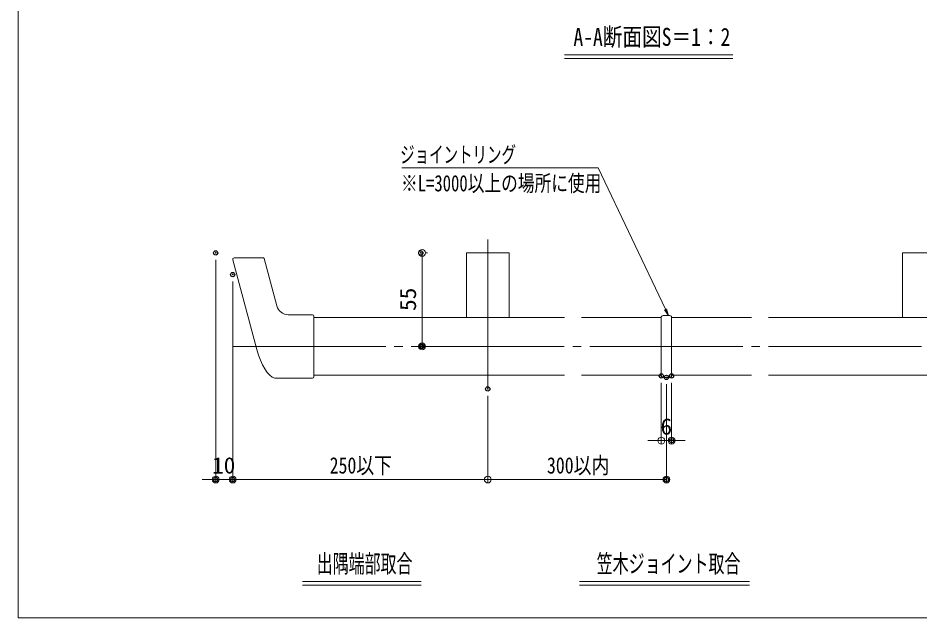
# Model space of a CAD drawing. Units: millimetres, scale not verified. Extents: x -800 to 800, y -554 to 554.
# Drawn here: x -800 to -270, y -554 to -201 of the extents above; entities that cross this region are included whole.
import ezdxf
from ezdxf.enums import TextEntityAlignment as Align

# ---------------------------------------------------------------- set-up
doc = ezdxf.new("R2010")
doc.units = ezdxf.units.MM
doc.header["$LTSCALE"] = 5
doc.header["$PDMODE"] = 32
doc.header["$PDSIZE"] = 2.5
doc.linetypes.add('LONG_CHAIN', pattern=[21, 18, -1, 1, -1])
for name, color, linetype, lineweight in [('0-0_4手摺（外線）', 3, 'Continuous', 9), ('0-1_6寸法', 1, 'Continuous', 9), ('0-2_0', 7, 'Continuous', 9), ('0-4_3ブラケット芯', 4, 'LONG_CHAIN', 9), ('0-5_4手摺芯', 5, 'LONG_CHAIN', 9), ('0-6_07文字', 3, 'Continuous', 9), ('0-9_3ブラケット', 4, 'Continuous', 9), ('0-A_&AN55', 3, 'Continuous', 9), ('0-B_zumenwaku', 6, 'Continuous', 9), ('1-F_6文字', 2, 'Continuous', 9)]:
    doc.layers.add(name, color=color, linetype=linetype, lineweight=lineweight)
doc.layers.add('0-3_Defpoints', color=7, linetype='Continuous')
doc.styles.add('ＭＳ ゴシック', font='')
doc.styles.get('ＭＳ ゴシック').set_extended_font_data('MS Gothic')

# ---------------------------------------------------------------- blocks, each defined once
blk = doc.blocks.new('_Origin')
at = {"layer": '0-2_0', "color": 1}
blk.add_line((0, 0), (-5, 0), dxfattribs=at)
blk.add_circle((0, 0), 2.5, dxfattribs=at)
blk = doc.blocks.new('MLeader17')
at = {"layer": '1-F_6文字', "color": 1}
blk.add_line((-460.214, -289.346), (-574.41, -289.346), dxfattribs=at)
at = {"layer": '1-F_6文字'}
blk.add_line((-418.674, -372.15), (-417.559, -376.049), dxfattribs=at)
at = {"layer": '1-F_6文字', "color": 1}
blk.add_lwpolyline([(-419.276, -372.437), (-458.774, -289.346), (-460.214, -289.346)], dxfattribs=at)
at = {"layer": '1-F_6文字'}
blk.add_lwpolyline([(-419.878, -372.723), (-417.559, -376.049), (-419.276, -372.437)], dxfattribs=at)
at = {"layer": '1-F_6文字', "style": 'ＭＳ ゴシック'}
for s, width, p in [('ジョイントリング', 0.65, (-575.307, -289.196)), ('※L=3000以上の場所に使用', 0.75, (-574.805, -306.008))]:
    blk.add_text(s, height=9.604, dxfattribs=dict(at, width=width)).set_placement(p, align=Align.BOTTOM_LEFT)

msp = doc.modelspace()

# ---------------------------------------------------------------- linework, layer by layer
at = {"layer": '0-0_4手摺（外線）'}
for p, q in [((-659.578, -396.173), (-673.745, -343.303)), ((-655.61, -342.296), (-672.972, -342.296)), ((-647.834, -370.458), (-655.32, -342.519)), ((-641.072, -375.646), (-626.882, -375.646)), ((-626.082, -412.146), (-626.082, -376.446)), ((-626.082, -377.296), (-478.734, -377.296)), ((-468.734, -377.296), (-421.728, -377.296)), ((-415.728, -377.296), (-368.721, -377.296)), ((-358.721, -377.296), (-167.811, -377.296)), ((-649.073, -412.946), (-626.882, -412.946)), ((-626.082, -411.296), (-478.734, -411.296)), ((-468.734, -411.296), (-421.728, -411.296)), ((-415.728, -411.296), (-368.721, -411.296)), ((-358.721, -411.296), (-167.811, -411.296))]:
    msp.add_line(p, q, dxfattribs=at)
for centre, radius, start, end in [((-672.972, -343.096), 0.8, 90, 195), ((-655.61, -342.596), 0.3, 15, 90), ((-641.072, -368.646), 7, 195, 270), ((-626.882, -376.446), 0.8, 0, 90), ((-626.882, -412.146), 0.8, 270, 0)]:
    msp.add_arc(centre, radius, start, end, dxfattribs=at)
msp.add_ellipse((-652.575, -394.296), major_axis=(-4.997, 18.65), ratio=0.375494, start_param=1.5707963, end_param=2.941041, dxfattribs=at)
at = {"layer": '0-1_6寸法'}
for p, q in [((-559.161, -339.296), (-560.427, -339.296)), ((-683.772, -343.296), (-683.772, -474.579)), ((-562.427, -343.296), (-562.427, -390.296)), ((-673.772, -356.046), (-673.772, -474.579)), ((-673.772, -356.046), (-673.772, -474.579)), ((-559.161, -394.296), (-560.427, -394.296)), ((-421.728, -415.666), (-421.728, -451.711)), ((-418.734, -416.549), (-418.734, -474.579)), ((-415.728, -415.66), (-415.728, -451.711)), ((-523.772, -423.296), (-523.772, -474.579)), ((-523.772, -423.296), (-523.772, -474.579)), ((-425.728, -449.711), (-429.728, -449.711)), ((-421.728, -449.711), (-415.728, -449.711)), ((-411.728, -449.711), (-407.728, -449.711)), ((-687.772, -472.579), (-691.772, -472.579)), ((-673.772, -472.579), (-683.772, -472.579)), ((-669.772, -472.579), (-665.772, -472.579)), ((-527.772, -472.579), (-669.772, -472.579)), ((-519.772, -472.579), (-422.734, -472.579))]:
    msp.add_line(p, q, dxfattribs=at)
at = {"layer": '0-3_Defpoints'}
for p in [(-683.772, -339.296), (-563.161, -339.296), (-673.772, -352.046), (-563.161, -394.296), (-562.427, -394.296), (-421.728, -411.666), (-418.734, -412.549), (-415.728, -411.66), (-523.772, -419.296), (-415.728, -449.711), (-683.772, -472.579), (-673.772, -472.579), (-418.734, -472.579)]:
    msp.add_point(p, dxfattribs=at)
at = {"layer": '0-4_3ブラケット芯'}
msp.add_line((-523.772, -419.296), (-523.772, -331.42), dxfattribs=at)
at = {"layer": '0-5_4手摺芯'}
msp.add_line((-673.772, -394.296), (-90.408, -394.296), dxfattribs=at)
at = {"layer": '0-6_07文字', "color": 7}
for p, q in [((-478.57, -222.798), (-379.7, -222.798)), ((-478.57, -224.998), (-379.7, -224.998)), ((-632.77, -532.587), (-562.945, -532.587)), ((-632.77, -534.787), (-562.945, -534.787)), ((-469.754, -532.587), (-369.982, -532.587)), ((-469.754, -534.787), (-369.982, -534.787))]:
    msp.add_line(p, q, dxfattribs=at)
at = {"layer": '0-9_3ブラケット'}
for p, q in [((-536.272, -339.296), (-511.272, -339.296)), ((-536.272, -377.296), (-536.272, -339.296)), ((-511.272, -377.296), (-511.272, -339.296)), ((-279.911, -339.296), (-254.911, -339.296)), ((-279.911, -377.296), (-279.911, -339.296))]:
    msp.add_line(p, q, dxfattribs=at)
at = {"layer": '0-A_&AN55'}
for p, q in [((-421.485, -376.503), (-421.44, -376.477)), ((-419.897, -376.049), (-417.559, -376.049)), ((-416.015, -376.477), (-415.97, -376.503)), ((-421.728, -376.932), (-421.728, -411.666)), ((-415.728, -376.932), (-415.728, -411.66)), ((-421.485, -412.095), (-421.44, -412.122)), ((-419.897, -412.549), (-417.571, -412.549)), ((-415.978, -412.093), (-416.071, -412.147))]:
    msp.add_line(p, q, dxfattribs=at)
for centre, radius, start, end in [((-421.228, -376.932), 0.5, 120.96376, 180), ((-419.897, -379.049), 3, 90, 120.96376), ((-417.559, -379.049), 3, 59.03624, 90), ((-416.228, -376.932), 0.5, 0, 59.03624), ((-421.228, -411.666), 0.5, 180, 239.03624), ((-419.897, -409.549), 3, 239.03624, 270), ((-417.571, -409.549), 3, 270, 300), ((-416.228, -411.66), 0.5, 300, 0)]:
    msp.add_arc(centre, radius, start, end, dxfattribs=at)
at = {"layer": '0-B_zumenwaku'}
msp.add_lwpolyline([(-799.987, -553.98), (799.997, -553.98), (799.997, 554.009), (-799.987, 554.009)], close=True, dxfattribs=at)

# ---------------------------------------------------------------- block references
at = {"layer": '0-1_6寸法', "xscale": 0.8, "yscale": 0.8}
for p, rotation in [((-562.427, -339.296), 90), ((-562.427, -394.296), 270), ((-415.728, -449.711), 180), ((-673.772, -472.579), 180), ((-673.772, -472.579), 180), ((-523.772, -472.579), 180)]:
    msp.add_blockref('_Origin', p, dxfattribs=dict(at, rotation=rotation))
for p in [(-421.728, -449.711), (-683.772, -472.579), (-523.772, -472.579), (-418.734, -472.579)]:
    msp.add_blockref('_Origin', p, dxfattribs=at)
at = {"layer": '1-F_6文字'}
msp.add_blockref('MLeader17', (0, 0), dxfattribs=at)

# ---------------------------------------------------------------- texts
at = {"layer": '0-1_6寸法', "color": 2, "style": 'ＭＳ ゴシック', "width": 1.05}
msp.add_text('55', height=9.604, rotation=90, dxfattribs=at).set_placement((-563.076, -373.463), align=Align.BOTTOM_LEFT)
at = {"layer": '0-1_6寸法', "color": 2, "style": 'ＭＳ ゴシック'}
for s, width, p in [('6', 1.05, (-422.228, -449.062)), ('10', 1.05, (-685.939, -471.93)), ('250以下', 0.8, (-616.739, -471.93)), ('300以内', 0.8, (-488.986, -471.93))]:
    msp.add_text(s, height=9.604, dxfattribs=dict(at, width=width)).set_placement(p, align=Align.BOTTOM_LEFT)
at = {"layer": '0-6_07文字', "style": 'ＭＳ ゴシック'}
for s, height, width, p in [('A-A断面図S＝1：2', 10.58, 0.8, (-473.424, -220.723)), ('出隅端部取合', 10.59, 0.65, (-624.369, -530.512)), ('笠木ジョイント取合', 10.59, 0.65, (-459.726, -530.512))]:
    msp.add_text(s, height=height, dxfattribs=dict(at, width=width)).set_placement(p, align=Align.BOTTOM_LEFT)

doc.saveas('drawing.dxf')
